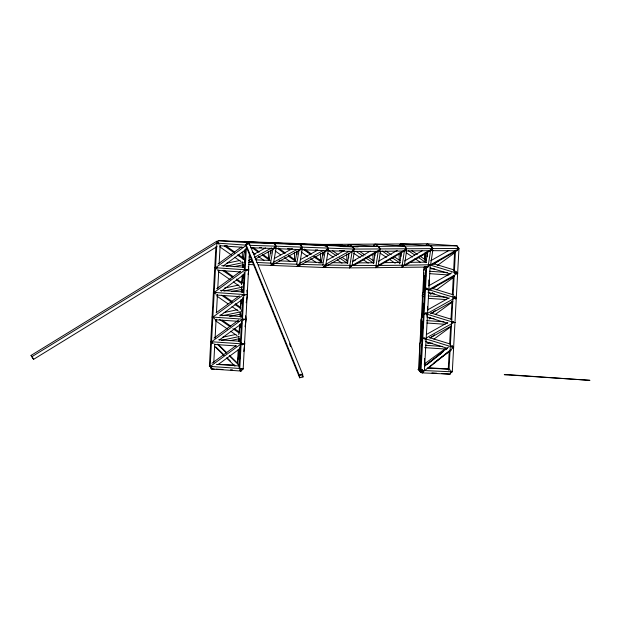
<?xml version="1.0" encoding="UTF-8"?>
<svg xmlns="http://www.w3.org/2000/svg" width="621" height="621" viewBox="0 0 621 621"><rect width="100%" height="100%" fill="white"/><g stroke="black" fill="none" stroke-linecap="round" stroke-linejoin="round"><path stroke-width="0.93" d="M423.933 270.795L424.127 266.991M424.453 260.346L424.787 253.702M424.818 269.033L424.911 267.131M425.292 259.539L425.571 253.842M453.633 270.942L454.603 251.955M454.37 272.029L455.48 250.193M249.425 253.88L243.184 368.719L209.386 366.367L215.883 246.785M450.605 371.746L452.305 371.824L458.981 248.447L457.017 245.831L427.388 243.781L322.741 244.426L218.336 240.661L216.884 243.114L210.17 366.499L211.342 368.983L240.956 371.04L243.548 368.703M213.771 362.866L214.788 343.887M215.099 338.197L216.116 319.217M216.473 312.573L217.443 294.54M217.746 288.843L218.778 269.856M237.47 363.673L238.239 349.204M238.65 341.488L238.806 338.592M239.163 331.901L239.566 324.317M239.978 316.726L240.125 313.884M240.482 307.248L240.894 299.664M241.305 292.072L241.46 289.231M241.817 282.594L242.229 275.01M242.648 267.434L242.803 264.585M238.511 358.985L239.023 349.336M239.434 341.612L239.543 339.687M240.203 327.29L240.358 324.441M240.762 316.857L240.863 314.963M242.811 278.93L243.021 275.134M243.432 267.55L243.587 264.709L234.14 266.681M241.476 303.576L241.678 299.788M242.089 292.204L242.244 289.355M239.046 367.477L240.218 345.656M240.374 342.808L241.546 320.979M241.748 317.184L242.819 297.257M243.075 292.507L244.162 272.572M456.761 250.768L458.981 248.447L354.327 249.083L352.371 246.467L274.148 243.564L244.542 241.383L247.95 242.718L246.514 245.171L239.776 368.556L240.956 371.04L242.392 368.587L243.184 368.719M422.653 294.525L423.832 272.689M423.538 292.747L424.469 275.662M425.936 266.355L420.246 370.256L424.438 370.543L430.221 264.748C372.398 265.998 314.56 265.695 256.799 262.427M421.038 370.38L426.72 266.479M452.352 294.68L453.377 275.693M453.035 296.698L454.168 275.817M418.507 369.479L422.598 295.472M419.299 369.604L420.083 355.375M420.875 341.139L421.504 329.759M422.187 317.424L422.971 303.188M448.222 369.635L449.216 351.61M449.635 344.026L450.629 325.994M450.993 319.349L451.987 301.317M448.96 370.706L450.264 346.992M450.318 346.044L451.63 322.322L455.03 322.493L451.63 322.322M451.677 321.375L452.981 297.645M219.151 263.211L220.176 245.171M244.371 268.777L245.512 248.842M212.273 343.483L211.489 341.829L211.629 340.44M241.243 342.497L241.103 343.887L210.17 366.499L211.978 368.082M237.478 363.914L239.559 347.744M238.829 365.606L240.048 356.097M243.805 351.478L244.658 344.818M399.66 263.84L401.445 252.048M404.457 265.004L406.654 250.496M373.625 263.288L375.301 252.398M378.274 265.369L380.51 250.845M425.944 262.652L427.628 251.722M428.079 266.782L430.594 250.387L432.488 248.85M430.594 264.732L432.837 250.162M347.442 263.436L349.041 253.376M354.405 250.892L352.076 265.532L349.561 267.573L352.185 251.109L354.071 249.58M241.546 284.76L243.199 274.575M243.137 286.685L243.743 282.982M240.218 309.413L241.864 299.252M241.81 311.338L242.555 306.72M248.113 274.42L248.718 270.717L247.996 269.297M238.736 334.789L240.529 323.712M246.18 302.792L247.375 295.402M245.008 326.747L246.203 319.357L245.598 315.786M243.052 259.182L244.589 249.906M244.488 262.031L245.567 255.534M321.375 262.295L323.091 252.048M322.811 265.144L325.148 251.171M269.141 260.207L270.896 249.875M270.57 263.056L272.961 248.959M295.247 261.348L297.001 251.016M296.675 264.189L299.074 250.108M423.413 296.76L422.226 295.487L424.337 289.114M420.875 320.164L422.986 313.768M423.569 270.803L425.067 266.285M419.509 344.834L421.628 338.429L422.909 337.288M450.621 370.069L451.164 371.785L450.078 374.145L422.202 372.872L420.471 372.095L418.143 369.495L420.091 367.741M405.125 250.55L405.715 249.394L377.063 266.075M420.929 369.495L423.165 372.165L420.013 371.04L421.015 369.441M399.513 245.582L400.374 244.278M425.284 288.524L424.415 289.821L423.646 271.509M423.933 313.17L423.064 314.474L422.311 296.194M422.583 337.832L421.706 339.136L420.953 320.871M427.473 266.976L429.08 264.709L456.582 273.093L456.381 271.439M347.713 245.652L348.816 244.488L378.453 246.436L430.764 245.737L432.744 248.353L430.532 250.674L405.319 251.008M373.858 245.349L374.96 244.193L404.589 246.079L405.761 247.383M258.421 264.903L323.223 267.48L349.476 267.868L375.689 267.705L377.91 265.377M400.04 244.985L401.143 243.82L430.772 245.737L457.017 245.831L458.197 248.322M399.87 244.992L401.166 243.82L404.597 246.087L406.553 248.695L404.349 251.016L377.296 266.758M375.697 267.705L401.872 267.34L404.085 265.02M429.119 265.904L430.221 264.748M217.218 241.825L218.336 240.661L247.95 242.718L249.122 244.022M246.847 243.882L247.965 242.726L274.14 243.564L275.297 244.868M250.581 247.748L273.853 248.501L276.089 246.18L354.327 249.083L352.355 246.467L348.839 244.495L347.543 245.66M301.402 246.017L300.238 244.713L270.647 242.516L274.133 243.564L276.089 246.18L273.845 248.501L326.025 250.713L328.268 248.392L326.328 245.784L322.749 244.426L352.363 246.467L378.445 246.436L379.625 247.732M270.973 265.415L273.217 263.094M353.396 250.232L352.099 251.404L326.033 250.713L328.268 248.392L326.32 245.784L296.706 243.634L300.238 244.713L302.202 247.329L299.959 249.65L302.202 247.329L300.261 244.713M246.653 243.89L247.95 242.718M273.869 248.501L275.165 247.329M299.974 249.65L301.27 248.485M326.041 250.713L327.337 249.549M421.768 370.923L420.471 372.095L419.687 370.434M423.506 371.7L422.21 372.872L419.874 370.271L418.143 369.495M373.679 245.365L374.983 244.193L378.461 246.436L380.417 249.044L378.212 251.373L353.077 251.404M379.493 250.201L378.189 251.365L380.417 249.044L378.437 246.436M405.629 249.852L404.325 251.016L379.183 251.358M426.091 244.946L427.388 243.781L431.952 247.042M431.812 249.502L430.516 250.674L432.744 248.353L430.772 245.737M422.226 295.487L423.506 294.346M380.161 249.541L378.274 251.086L375.759 267.418L377.646 265.881M406.297 249.192L404.411 250.729L401.934 267.053L403.821 265.516M424.508 366.243L448.494 347.054M426.922 364.698L443.41 351.509M445.661 349.708L447.159 348.513M427.667 368.564L450.9 349.98M433.97 264.127L438.605 260.735M437.161 265.679L455.674 252.095M216.116 312.813L239.326 295.844M242.306 344.942L241.103 343.887L244.511 344.05L210.705 341.697L211.489 341.829L242.431 319.21L245.831 319.373L212.025 317.028L212.817 317.152L243.758 294.533L247.166 294.696M219.865 315.879L243.075 298.911M214.02 338.049L238.775 319.962M219.314 339.99L241.748 323.588M211.924 363.285L235.902 345.765M217.994 364.659L240.42 348.265M432.666 288.812L438.077 284.845M430.431 294.323L432.752 292.623M436.617 289.797L453.633 277.346M431.316 313.489L435.181 310.655M429.08 319L430.625 317.867M435.267 314.474L452.29 302.031M218.018 264.018L241.29 247.049M246.304 270.911L244.317 269.731L248.501 270.019L214.695 267.667L215.487 267.775L246.521 245.163L216.884 243.114L218.584 243.184M223.319 265.951L246.591 248.982M216.667 288.703L240.669 271.167M245.101 269.856L214.144 292.475L213.352 292.351L243.766 294.533L244.961 295.596M221.192 291.202L244.418 274.234M430.726 337.591L434.599 334.766M427.714 343.669L429.266 342.536M433.908 339.144L450.939 326.708M424.151 364.131L445.055 348.878M424.717 365.645L434.785 358.301M436.33 357.168L437.883 356.043M439.427 354.909L440.98 353.776M434.087 362.68L451.125 350.244M216.993 246.607L33.612 359.334L32.595 358.177L31.05 355.429L216.915 241.181L219.081 244.395M31.05 355.429L32.067 356.586L217.924 242.33M378.422 261.325L397.246 250.364M404.597 260.967L422.614 250.488M403.239 265.718L431.898 249.052M405.109 265.446L431.316 250.209M352.239 261.503L370.287 251.132M350.857 266.238L379.571 249.743M353.551 265.524L378.981 250.915M430.764 260.719L448.843 250.473M429.367 265.439L458.127 249.137M432.069 264.756L457.537 250.317M353.768 261.053L355.414 260.121M428.622 285.831L451.684 272.821M429.918 289.875L454.626 275.941M427.722 309.856L449.146 297.801M426.448 315.39L426.402 314.009L455.24 297.777L455.046 296.124M430.594 313.768L452.841 301.247M426.371 334.517L447.795 322.478M452.903 321.305L453.889 322.454L425.051 338.67L425.09 340.052M430.058 337.971L451.483 325.924M326.483 260.525L344.624 250.418M325.978 264.204L349.064 251.342M249.013 256.97L250.667 256.062M253.981 254.253L265.555 247.911M248.493 260.634L251.8 258.825M254.276 257.467L271.649 247.95M248.532 262.73L252.662 260.463M255.146 259.104L274.994 248.237L274.971 246.84M300.37 259.625L317.735 250.116M299.842 263.288L322.998 250.62M274.272 258.491L292.491 248.586M273.745 262.155L296.923 249.541M326.095 249.952L328.478 249.099L325.676 265.873L323.293 266.727M273.915 247.74L276.298 246.894L273.426 263.809L271.043 264.655M300.028 248.889L302.411 248.043L299.532 264.942L297.149 265.788M245.932 244.278L249.3 243.432L302.621 374.284L303.025 376.955L299.664 377.801L246.343 246.948L245.932 244.278L299.26 375.131L299.664 377.801M299.26 375.131L302.621 374.284M224.468 288.082L238.596 285.101M223.94 291.016L242.78 287.034M231.858 291.536L242.213 289.355M224.08 312.557L237.269 309.755M222.613 315.685L240.506 311.889M229.584 316.399L240.886 314.009M222.76 337.226L235.949 334.424M221.286 340.355L239.186 336.551M230.15 340.665L239.566 338.67M226.758 263.219L239.947 260.455M226.223 266.145L243.184 262.59M383.685 262.66L400.165 262.435M409.852 262.326L426.309 262.155M401.872 267.34L428.016 267.069M357.215 262.885L374.059 262.776M431.463 250.674L455.822 250.768M320.785 244.674L342.086 244.985M342.652 246.615L358.138 246.84M331.94 262.667L347.869 262.9M318.674 262.908L321.577 262.955M225.539 245.8L227.41 245.854M305.121 261.891L321.585 262.481M255.829 259.857L269.343 260.401M249.075 262.109L252.941 262.272M248.765 264.515L253.593 264.709M218.336 364.325L234.676 365.008M214.229 369.099L211.35 368.983L210.527 366.406M216.155 369.185L222.885 369.464M230.577 369.782L232.495 369.868M279.015 260.82L295.449 261.534M427.287 368.152L449.387 369.169M451.164 371.785L423.297 370.512L422.202 372.872L421.387 370.295M215.487 267.791L217.187 267.876L215.487 267.775L217.288 269.382M215.844 292.561L214.144 292.475L215.945 294.067M209.386 366.367L211.87 366.576M424.143 313.877L423.359 313.752L427.543 314.04M426.185 338.709L422.001 338.414M451.964 347.077L453.664 347.162M420.246 370.256L422.8 370.38M339.679 250.542L343.498 250.806M219.966 245.73L242.904 247.321M430.935 268.8L434.754 269.064M429.491 271.245L447.632 272.503M429.716 273.667L448.812 274.994M221.705 265.679L244.635 267.271M217.614 270.352L240.544 271.944M429.6 293.477L434.374 293.811M428.156 295.93L447.252 297.249M428.381 298.352L446.515 299.609M220.362 290.364L243.292 291.955M216.271 295.029L239.201 296.621M429.196 318.224L433.97 318.55M426.806 320.607L443.992 321.794M427.023 323.021L445.164 324.286M219.989 315.103L241.965 316.632M214.944 319.706L238.829 321.368M427.838 342.893L432.612 343.227M425.439 345.276L442.626 346.464M424.702 347.628L446.662 349.149M218.662 339.78L240.637 341.302M214.579 344.445L236.547 345.975M428.381 367.686L448.44 369.084M431.929 372.887L436.71 373.221M441.484 373.555L450.078 374.145L451.521 371.7L452.305 371.824M216.387 364.38L239.31 365.971M315.53 249.952L317.44 250.092M259.531 247.445L261.441 247.585M287.554 248.726L291.373 249.013M433.365 263.622L454.448 270.05M430.221 267.822L450.388 273.97M432.037 288.268L453.113 294.734M427.753 289.355L455.24 297.777L455.286 299.167M427.97 292.18L449.045 298.639M430.695 312.93L451.762 319.404M425.416 312.86L426.402 314.009L453.889 322.454M426.627 316.834L447.694 323.316M429.336 337.591L450.404 344.073M425.269 341.503L447.252 348.265M350.601 245.924L352.332 246.754L322.726 244.697L326.188 246.366M239.799 370.442L240.956 371.04L239.791 369.736M385.649 250.985L391.238 254.734M393.636 256.341L400.017 260.626M382.194 251.055L388.575 255.34M391.773 257.482L399.753 262.838M380.005 253.05L386.394 257.335M389.584 259.477L395.173 263.234M359.497 251.303L365.078 255.068M367.469 256.683L373.85 260.983M356.043 251.365L363.215 256.201M365.606 257.816L373.586 263.195M353.854 253.36L360.234 257.661M362.625 259.275L368.206 263.04M411.824 250.651L417.405 254.424M419.796 256.038L426.169 260.346M408.37 250.705L414.743 255.014M417.933 257.172L425.897 262.551M406.181 252.7L412.554 257.009M414.944 258.623L420.526 262.396M332.592 250.783L338.15 254.594M342.117 257.319L347.675 261.13M329.13 250.806L336.279 255.705M339.454 257.886L346.603 262.784M327.725 253.337L333.283 257.148M337.25 259.873L342.016 263.141M306.083 250.9L307.667 251.994M314.8 256.939L316.384 258.041M319.551 260.238L321.135 261.332M223.436 295.441L232.153 301.488M235.32 303.685L240.863 307.535M221.518 295.2L231.812 302.342M234.979 304.546L240.529 308.389M216.962 296.147L228.047 303.84M232.006 306.588L238.34 310.989M222.116 320.11L230.826 326.149M234.785 328.897L239.543 332.188M219.399 319.326L229.7 326.467M232.867 328.664L239.201 333.05M215.634 320.824L227.519 329.06M230.686 331.257L237.02 335.65M223.987 270.22L233.488 276.826M236.655 279.023L242.198 282.881M222.861 270.523L232.363 277.129M236.314 279.885L241.856 283.735M218.297 271.47L230.174 279.722M233.341 281.926L239.675 286.328M225.376 245.551L234.862 252.165M238.022 254.377L243.548 258.235M224.251 245.838L234.521 253.011M237.68 255.215L243.999 259.632M219.694 246.778L231.54 255.06M234.699 257.265L241.018 261.674M304.531 249.114L311.633 254.121M314.785 256.349L321.88 261.356M303.413 249.394L310.508 254.4M313.659 256.62L322.33 262.745M301.208 251.986L307.519 256.434M310.671 258.662L316.19 262.551M253.143 247.492L259.431 251.979M262.574 254.23L269.646 259.283M252.017 247.74L258.305 252.235M262.241 255.037L270.096 260.657M252.165 252.01L255.309 254.253M258.452 256.504L263.956 260.432M278.464 248.058L285.536 253.112M288.68 255.363L295.751 260.416M277.339 248.307L284.41 253.36M288.346 256.17L296.201 261.79M275.126 250.892L280.63 254.827M284.558 257.637L290.061 261.565M242.431 319.21L243.634 320.273M212.817 317.152L214.618 318.744M211.489 341.829L213.298 343.413M217.901 344.088L226.75 352.697M229.475 355.344L237.649 363.293M217.707 344.508L226.556 353.116M229.281 355.763L238.13 364.372M216.069 347.139L223.552 354.428M226.96 357.735L230.368 361.049M214.509 346.231L224.041 355.507M226.766 358.154L234.932 366.103M352.363 246.467L353.528 247.763M326.304 245.776L327.477 247.08M454.254 296.628L455.24 297.777M424.058 337.521L425.051 338.67L452.523 347.123L452.329 345.47M450.745 345.253L452.988 347.923L423.755 371.304L422.07 369.309M404.574 246.087L406.553 248.695M274.14 243.564L276.089 246.18L249.914 245.334L247.965 242.726M454.983 270.966L456.87 273.822L428.04 290.077L426.627 287.934M32.067 356.586L33.612 359.334M289.518 343.793L290.612 346.479M301.93 374.261L303.025 376.955M300.409 374.246L301.146 376.039M248.268 266.456L248.874 270.003M242.586 261.759L243.494 267.084M246.778 290.224L247.531 294.68M241.243 286.405L242.151 291.754M240.063 311.944L240.971 317.315M244.426 341.348L244.876 344.034M238.743 336.605L239.644 341.985M426.208 312.347L426.402 314.009M374.618 253.011L374.766 255.798M372.848 254.68L373.19 261.185M400.801 252.646L400.995 256.364M398.985 253.391L399.365 260.82M348.459 253.244L348.684 257.847M346.642 253.997L346.999 261.379M426.976 251.955L427.201 256.784M425.144 252.631L425.517 260.354M428.816 279.993L429.064 285.776M425.463 270.834L425.711 276.617M427.558 306.588L427.714 310.438M424.127 295.511L424.446 303.211M422.816 321.15L423.095 327.88M323.122 252.413L323.238 255.278M320.428 253.438L320.746 261.068M297.024 251.559L297.125 254.393M294.346 252.592L294.626 260.168M244.884 250.279L244.953 252.18M242.244 252.266L242.446 257.963M270.95 250.434L271.043 253.267M268.272 251.466L268.528 259.035M353.194 249.044L353.24 251.125L324.387 267.209L324.348 265.819M327.151 249.052L327.174 250.449L298.227 266.285L298.196 264.888M424.508 358.449L424.617 365.986M421.17 345.082L421.348 357.331M419.641 345.602L420.013 371.04M301.069 247.29L301.1 249.386L272.114 265.151L272.099 263.754M351.703 265.547L349.491 267.868L351.703 265.547M354.327 249.083L352.107 251.404L354.327 249.083M324.907 265.741L323.238 267.48L324.907 265.741M299.322 264.228L297.079 266.549L299.322 264.228M509.305 374.742L504.275 374.665L589.95 380.339L509.305 374.742M457.724 273.131L454.316 272.984L457.724 273.131M428.894 289.394L424.702 289.099L428.894 289.394M456.381 297.816L454.681 297.731L456.381 297.816M243.758 294.533L242.974 294.408L243.758 294.533"/></g></svg>
